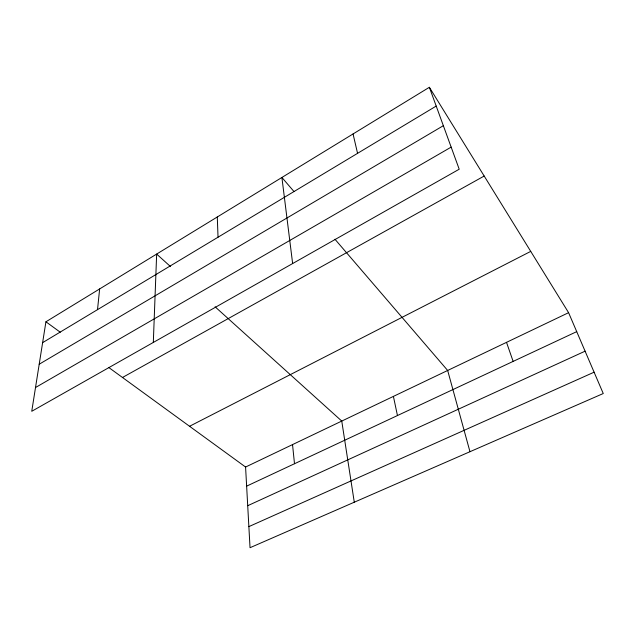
<?xml version="1.0" encoding="UTF-8"?>
<svg xmlns="http://www.w3.org/2000/svg" width="635" height="635" viewBox="0 0 635 635"><rect width="100%" height="100%" fill="white"/><g stroke="black" fill="none" stroke-linecap="round" stroke-linejoin="round"><path stroke-width="0.95" d="M153.313 342.448L156.655 254.071L170.561 266.621M97.52 309.65L99.639 288.941M45.926 321.786L31.75 411.289L459.208 169.22L429.363 87.289L45.926 321.786L60.277 332.232M42.624 342.646L436.205 106.069M39.203 364.22L443.357 125.69M35.512 387.533L451.16 147.122M122.484 377.484L484.188 176.038M189.555 426.275L530.733 251.389M245.578 467.035L568.595 312.682L603.25 393.533L250.031 547.711L245.578 467.035L108.926 367.617M246.634 486.14L576.723 331.637M247.713 505.698L585.097 351.171M248.864 526.621L594.106 372.189M215.09 306.8L341.757 421.068L354.282 502.206M294.021 191.587L281.9 177.475L292.64 263.549M334.97 239.26L447.667 370.467L469.971 451.707M429.363 87.289L568.595 312.682M506.516 342.344L513.128 361.402M353.052 133.953L357.561 153.337M393.406 396.391L397.454 415.544M292.537 444.595L294.497 463.733M217.289 216.987L218.035 237.212"/></g></svg>
